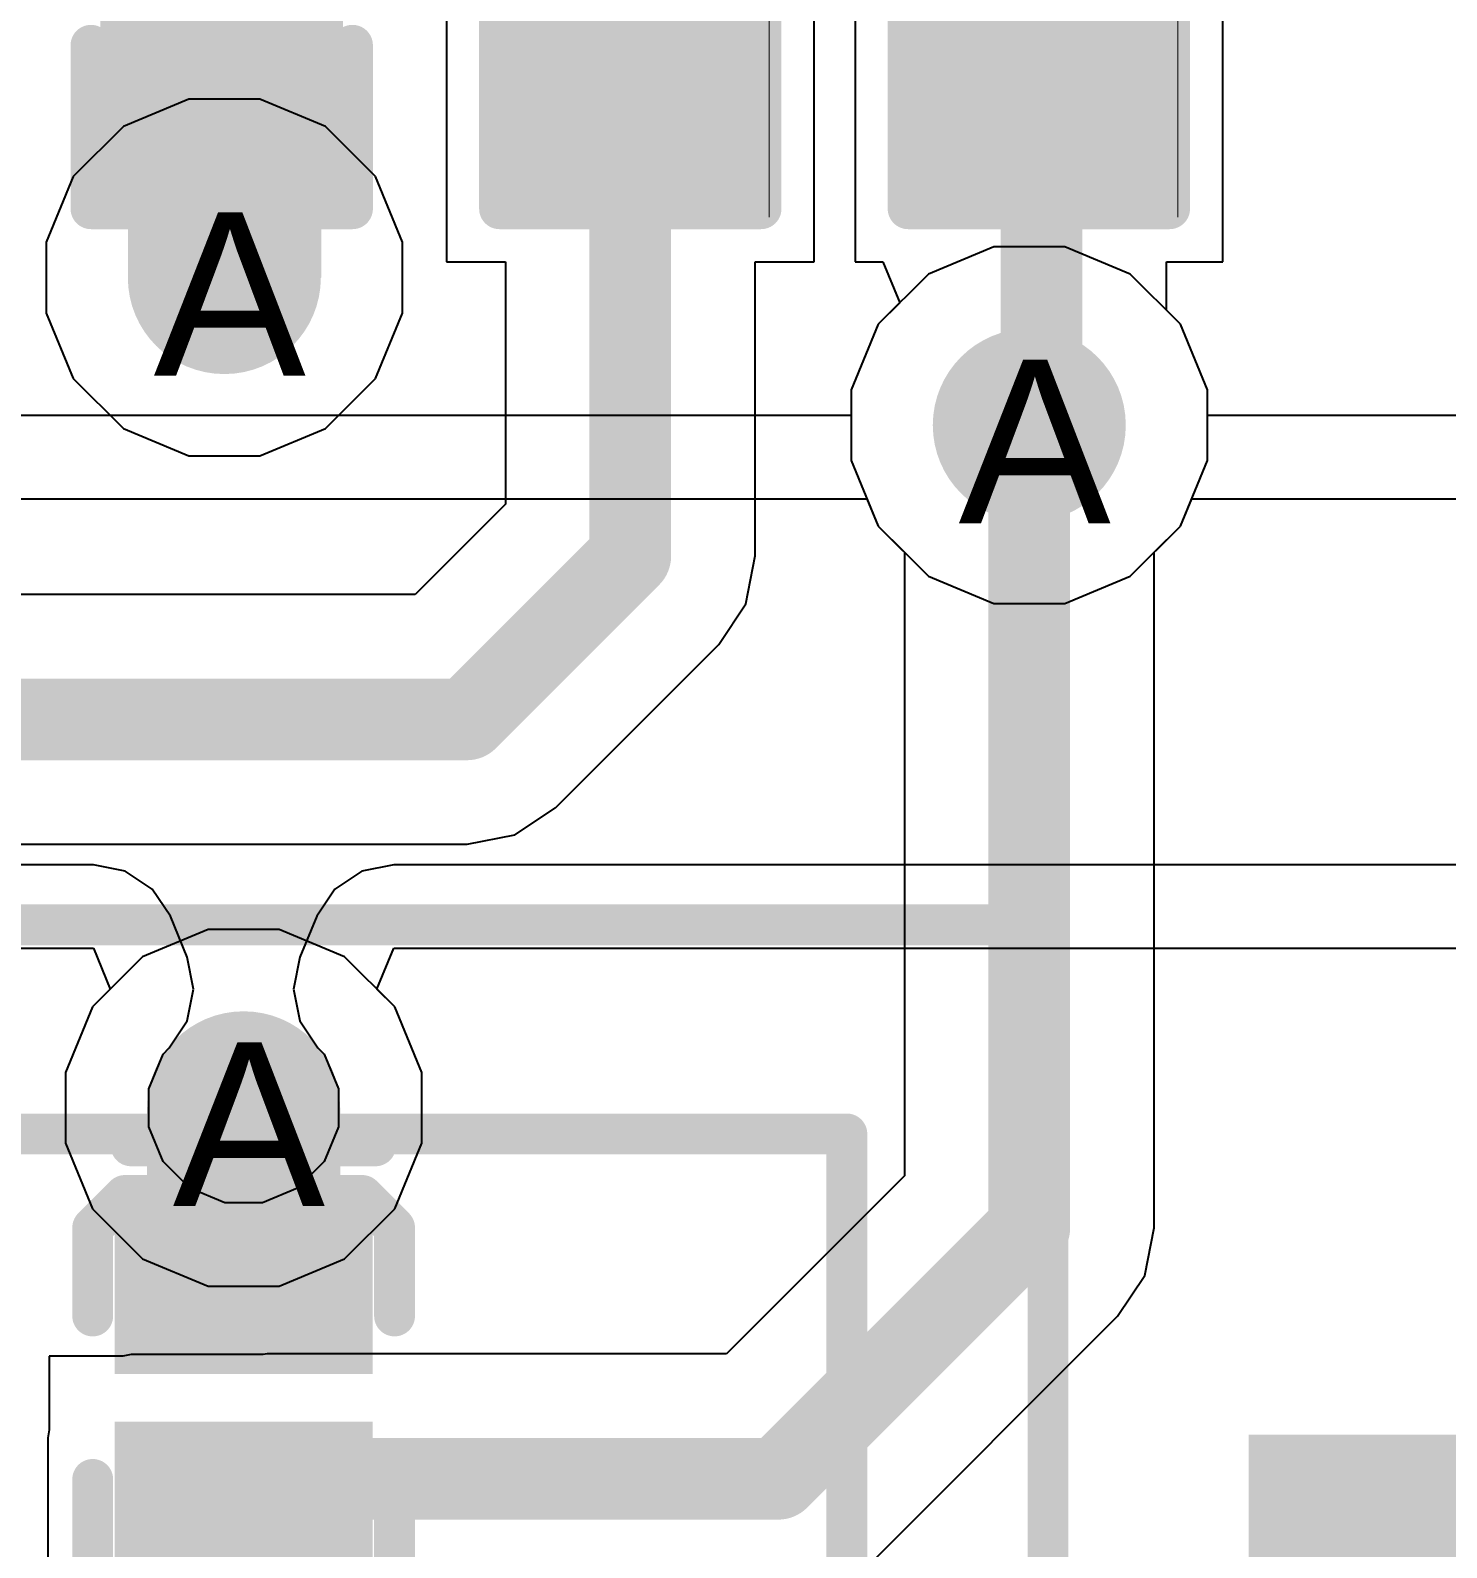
# Model space of a CAD drawing. Header units: inches. Extents: x 0 to 208, y 0 to 213.
# Drawn here: x 4.5757 to 4.7491, y 0.1627 to 0.3483 of the extents above; entities that cross this region are included whole.
import ezdxf

# ---------------------------------------------------------------- set-up
doc = ezdxf.new("R2010")
doc.units = ezdxf.units.IN
doc.header["$MEASUREMENT"] = 0
for name, color, linetype in [('Bottom Layer', 5, 'Continuous'), ('Bottom Overlay', 54, 'Continuous'), ('Bottom Paste', 16, 'Continuous'), ('Bottom Solder', 6, 'Continuous'), ('Drill Drawing', 1, 'Continuous'), ('L2_GND1', 16, 'Continuous'), ('L3_SIG1', 76, 'Continuous'), ('L4_PWR', 90, 'Continuous'), ('L5_GND2', 156, 'Continuous'), ('L6_SIG2', 130, 'Continuous'), ('L7_GND3', 216, 'Continuous'), ('Top Layer', 1, 'Continuous'), ('Top Overlay', 2, 'Continuous'), ('Top Paste', 8, 'Continuous'), ('Top Solder', 216, 'Continuous'), ('Via Holes', 16, 'Continuous')]:
    doc.layers.add(name, color=color, linetype=linetype)
doc.styles.add('Arial', font='', dxfattribs={"height": 0.2})
doc.styles.get('Arial').set_extended_font_data('Arial')

# ---------------------------------------------------------------- blocks, each defined once
blk = doc.blocks.new('SOT_23_B_3')
at = {"layer": 'Bottom Layer'}
for points in [[(-0.05354, 0.05748), (-0.02126, 0.05748), (-0.02126, 0.02126), (-0.05354, 0.02126)], [(0.02126, 0.05748), (0.05354, 0.05748), (0.05354, 0.02126), (0.02126, 0.02126)], [(-0.01614, -0.02126), (0.01614, -0.02126), (0.01614, -0.05748), (-0.01614, -0.05748)]]:
    blk.add_hatch(color=5, dxfattribs=at).paths.add_polyline_path(points)
at = {"layer": 'Bottom Paste'}
for points in [[(-0.05354, 0.05748), (-0.02126, 0.05748), (-0.02126, 0.02126), (-0.05354, 0.02126)], [(0.02126, 0.05748), (0.05354, 0.05748), (0.05354, 0.02126), (0.02126, 0.02126)], [(-0.01614, -0.02126), (0.01614, -0.02126), (0.01614, -0.05748), (-0.01614, -0.05748)]]:
    blk.add_hatch(color=16, dxfattribs=at).paths.add_polyline_path(points)
at = {"layer": 'Bottom Solder'}
for points in [[(-0.05754, 0.06148), (-0.01726, 0.06148), (-0.01726, 0.01726), (-0.05754, 0.01726)], [(0.01726, 0.06148), (0.05754, 0.06148), (0.05754, 0.01726), (0.01726, 0.01726)], [(-0.02014, -0.01726), (0.02014, -0.01726), (0.02014, -0.06148), (-0.02014, -0.06148)]]:
    blk.add_hatch(color=6, dxfattribs=at).paths.add_polyline_path(points)
at = {"layer": 'Bottom Overlay'}
for points in [[(-0.066, 0.051, 0.005, 0.005, 0), (-0.066, 0.041, 0.005, 0.005, 0)], [(-0.061, 0.046, 0.005, 0.005, 0), (-0.066, 0.051, 0.005, 0.005, 0)], [(-0.061, 0.046, 0.005, 0.005, 0), (-0.066, 0.041, 0.005, 0.005, 0)], [(0.013, 0.031, 0.005, 0.005, 0), (-0.013, 0.031, 0.005, 0.005, 0)], [(-0.061, 0.023, 0.005, 0.005, 0), (-0.061, -0.032, 0.005, 0.005, 0)], [(0.061, 0.023, 0.005, 0.005, 0), (0.061, -0.032, 0.005, 0.005, 0)], [(-0.022, -0.032, 0.005, 0.005, 0), (-0.061, -0.032, 0.005, 0.005, 0)], [(0.061, -0.032, 0.005, 0.005, 0), (0.022, -0.032, 0.005, 0.005, 0)]]:
    blk.add_lwpolyline(points, format="xyseb", dxfattribs=at)
for points in [[(-0.06725, 0.051, 0.0025, 0.0025, 1), (-0.06475, 0.051, 0.0025, 0.0025, 1)], [(-0.06725, 0.051, 0.0025, 0.0025, 1), (-0.06475, 0.051, 0.0025, 0.0025, 1)], [(-0.06225, 0.046, 0.0025, 0.0025, 1), (-0.05975, 0.046, 0.0025, 0.0025, 1)], [(-0.06225, 0.046, 0.0025, 0.0025, 1), (-0.05975, 0.046, 0.0025, 0.0025, 1)], [(-0.06725, 0.041, 0.0025, 0.0025, 1), (-0.06475, 0.041, 0.0025, 0.0025, 1)], [(-0.06725, 0.041, 0.0025, 0.0025, 1), (-0.06475, 0.041, 0.0025, 0.0025, 1)], [(-0.01425, 0.031, 0.0025, 0.0025, 1), (-0.01175, 0.031, 0.0025, 0.0025, 1)], [(0.01175, 0.031, 0.0025, 0.0025, 1), (0.01425, 0.031, 0.0025, 0.0025, 1)], [(-0.06225, 0.023, 0.0025, 0.0025, 1), (-0.05975, 0.023, 0.0025, 0.0025, 1)], [(0.05975, 0.023, 0.0025, 0.0025, 1), (0.06225, 0.023, 0.0025, 0.0025, 1)], [(-0.06225, -0.032, 0.0025, 0.0025, 1), (-0.05975, -0.032, 0.0025, 0.0025, 1)], [(-0.06225, -0.032, 0.0025, 0.0025, 1), (-0.05975, -0.032, 0.0025, 0.0025, 1)], [(-0.02325, -0.032, 0.0025, 0.0025, 1), (-0.02075, -0.032, 0.0025, 0.0025, 1)], [(0.02075, -0.032, 0.0025, 0.0025, 1), (0.02325, -0.032, 0.0025, 0.0025, 1)], [(0.05975, -0.032, 0.0025, 0.0025, 1), (0.06225, -0.032, 0.0025, 0.0025, 1)], [(0.05975, -0.032, 0.0025, 0.0025, 1), (0.06225, -0.032, 0.0025, 0.0025, 1)]]:
    blk.add_lwpolyline(points, format="xyseb", close=True, dxfattribs=at)
blk = doc.blocks.new('DFN1006_2L__B__D____________B_106')
at = {"layer": 'Bottom Layer'}
for points in [[(-0.02067, 0.01378), (-0.00492, 0.01378), (-0.00492, -0.01378), (-0.02067, -0.01378)], [(0.00492, 0.01378), (0.02067, 0.01378), (0.02067, -0.01378), (0.00492, -0.01378)]]:
    blk.add_hatch(color=5, dxfattribs=at).paths.add_polyline_path(points)
at = {"layer": 'Bottom Paste'}
for points in [[(-0.02067, 0.01378), (-0.00492, 0.01378), (-0.00492, -0.01378), (-0.02067, -0.01378)], [(0.00492, 0.01378), (0.02067, 0.01378), (0.02067, -0.01378), (0.00492, -0.01378)]]:
    blk.add_hatch(color=16, dxfattribs=at).paths.add_polyline_path(points)
at = {"layer": 'Bottom Solder'}
for points in [[(-0.02267, 0.01578), (-0.00292, 0.01578), (-0.00292, -0.01578), (-0.02267, -0.01578)], [(0.00292, 0.01578), (0.02267, 0.01578), (0.02267, -0.01578), (0.00292, -0.01578)]]:
    blk.add_hatch(color=6, dxfattribs=at).paths.add_polyline_path(points)
at = {"layer": 'Bottom Overlay'}
for points in [[(-0.02474, 0.01453, 0.005, 0.005, 0), (-0.0208, 0.01847, 0.005, 0.005, 0)], [(-0.01, 0.01847, 0.005, 0.005, 0), (-0.0208, 0.01847, 0.005, 0.005, 0)], [(0.0208, 0.01847, 0.005, 0.005, 0), (0.01, 0.01847, 0.005, 0.005, 0)], [(0.02474, 0.01453, 0.005, 0.005, 0), (0.0208, 0.01847, 0.005, 0.005, 0)], [(-0.03082, -0.01378, 0.005, 0.005, 0), (-0.03082, 0.01614, 0.005, 0.005, 0)], [(0.03083, -0.01378, 0.005, 0.005, 0), (0.03083, 0.01614, 0.005, 0.005, 0)], [(-0.02474, -0.01453, 0.005, 0.005, 0), (-0.02474, 0.01453, 0.005, 0.005, 0)], [(0.02474, -0.01453, 0.005, 0.005, 0), (0.02474, 0.01453, 0.005, 0.005, 0)], [(-0.0208, -0.01847, 0.005, 0.005, 0), (-0.02474, -0.01453, 0.005, 0.005, 0)], [(0.0208, -0.01847, 0.005, 0.005, 0), (0.02474, -0.01453, 0.005, 0.005, 0)], [(-0.01962, -0.01847, 0.005, 0.005, 0), (-0.0208, -0.01847, 0.005, 0.005, 0)], [(-0.01, -0.01847, 0.005, 0.005, 0), (-0.01962, -0.01847, 0.005, 0.005, 0)], [(0.01962, -0.01847, 0.005, 0.005, 0), (0.01, -0.01847, 0.005, 0.005, 0)], [(0.0208, -0.01847, 0.005, 0.005, 0), (0.01962, -0.01847, 0.005, 0.005, 0)]]:
    blk.add_lwpolyline(points, format="xyseb", dxfattribs=at)
for points in [[(-0.02205, 0.01847, 0.0025, 0.0025, 1), (-0.01955, 0.01847, 0.0025, 0.0025, 1)], [(-0.02205, 0.01847, 0.0025, 0.0025, 1), (-0.01955, 0.01847, 0.0025, 0.0025, 1)], [(-0.01125, 0.01847, 0.0025, 0.0025, 1), (-0.00875, 0.01847, 0.0025, 0.0025, 1)], [(0.00875, 0.01847, 0.0025, 0.0025, 1), (0.01125, 0.01847, 0.0025, 0.0025, 1)], [(0.01955, 0.01847, 0.0025, 0.0025, 1), (0.02205, 0.01847, 0.0025, 0.0025, 1)], [(0.01955, 0.01847, 0.0025, 0.0025, 1), (0.02205, 0.01847, 0.0025, 0.0025, 1)], [(-0.03207, 0.01614, 0.0025, 0.0025, 1), (-0.02957, 0.01614, 0.0025, 0.0025, 1)], [(0.02958, 0.01614, 0.0025, 0.0025, 1), (0.03208, 0.01614, 0.0025, 0.0025, 1)], [(-0.02599, 0.01453, 0.0025, 0.0025, 1), (-0.02349, 0.01453, 0.0025, 0.0025, 1)], [(-0.02599, 0.01453, 0.0025, 0.0025, 1), (-0.02349, 0.01453, 0.0025, 0.0025, 1)], [(0.02349, 0.01453, 0.0025, 0.0025, 1), (0.02599, 0.01453, 0.0025, 0.0025, 1)], [(0.02349, 0.01453, 0.0025, 0.0025, 1), (0.02599, 0.01453, 0.0025, 0.0025, 1)], [(-0.03207, -0.01378, 0.0025, 0.0025, 1), (-0.02957, -0.01378, 0.0025, 0.0025, 1)], [(-0.02599, -0.01453, 0.0025, 0.0025, 1), (-0.02349, -0.01453, 0.0025, 0.0025, 1)], [(-0.02599, -0.01453, 0.0025, 0.0025, 1), (-0.02349, -0.01453, 0.0025, 0.0025, 1)], [(0.02349, -0.01453, 0.0025, 0.0025, 1), (0.02599, -0.01453, 0.0025, 0.0025, 1)], [(0.02349, -0.01453, 0.0025, 0.0025, 1), (0.02599, -0.01453, 0.0025, 0.0025, 1)], [(0.02958, -0.01378, 0.0025, 0.0025, 1), (0.03208, -0.01378, 0.0025, 0.0025, 1)], [(-0.02205, -0.01847, 0.0025, 0.0025, 1), (-0.01955, -0.01847, 0.0025, 0.0025, 1)], [(-0.02205, -0.01847, 0.0025, 0.0025, 1), (-0.01955, -0.01847, 0.0025, 0.0025, 1)], [(-0.02087, -0.01847, 0.0025, 0.0025, 1), (-0.01837, -0.01847, 0.0025, 0.0025, 1)], [(-0.02087, -0.01847, 0.0025, 0.0025, 1), (-0.01837, -0.01847, 0.0025, 0.0025, 1)], [(-0.01125, -0.01847, 0.0025, 0.0025, 1), (-0.00875, -0.01847, 0.0025, 0.0025, 1)], [(0.00875, -0.01847, 0.0025, 0.0025, 1), (0.01125, -0.01847, 0.0025, 0.0025, 1)], [(0.01837, -0.01847, 0.0025, 0.0025, 1), (0.02087, -0.01847, 0.0025, 0.0025, 1)], [(0.01837, -0.01847, 0.0025, 0.0025, 1), (0.02087, -0.01847, 0.0025, 0.0025, 1)], [(0.01955, -0.01847, 0.0025, 0.0025, 1), (0.02205, -0.01847, 0.0025, 0.0025, 1)], [(0.01955, -0.01847, 0.0025, 0.0025, 1), (0.02205, -0.01847, 0.0025, 0.0025, 1)]]:
    blk.add_lwpolyline(points, format="xyseb", close=True, dxfattribs=at)
blk = doc.blocks.new('RES_0402_487')
at = {"layer": 'Top Layer'}
for points in [[(-0.0275, -0.0125), (-0.0275, 0.0125), (-0.0095, 0.0125), (-0.0095, -0.0125)], [(0.0095, -0.0125), (0.0095, 0.0125), (0.0275, 0.0125), (0.0275, -0.0125)]]:
    blk.add_hatch(color=1, dxfattribs=at).paths.add_polyline_path(points)
at = {"layer": 'Top Paste'}
for points in [[(-0.0275, -0.0125), (-0.0275, 0.0125), (-0.0095, 0.0125), (-0.0095, -0.0125)], [(0.0095, -0.0125), (0.0095, 0.0125), (0.0275, 0.0125), (0.0275, -0.0125)]]:
    blk.add_hatch(color=8, dxfattribs=at).paths.add_polyline_path(points)
at = {"layer": 'Top Solder'}
for points in [[(-0.02967, -0.01467), (-0.02967, 0.01466), (-0.00733, 0.01466), (-0.00733, -0.01467)], [(0.00733, -0.01467), (0.00733, 0.01466), (0.02967, 0.01466), (0.02967, -0.01467)]]:
    blk.add_hatch(color=216, dxfattribs=at).paths.add_polyline_path(points)
at = {"layer": 'Top Overlay'}
for points in [[(-0.031, 0.016, 0.005, 0.005, 0), (0.031, 0.016, 0.005, 0.005, 0)], [(-0.031, 0.016, 0.005, 0.005, 0), (-0.031, -0.016, 0.005, 0.005, 0)], [(0.031, 0.016, 0.005, 0.005, 0), (0.031, -0.016, 0.005, 0.005, 0)], [(-0.031, -0.016, 0.005, 0.005, 0), (0.031, -0.016, 0.005, 0.005, 0)], [(-0.032, -0.017, 0.000127, 0.000127, 0), (0.032, -0.017, 0.000127, 0.000127, 0)]]:
    blk.add_lwpolyline(points, format="xyseb", dxfattribs=at)
for points in [[(-0.03225, 0.016, 0.0025, 0.0025, 1), (-0.02975, 0.016, 0.0025, 0.0025, 1)], [(-0.03225, 0.016, 0.0025, 0.0025, 1), (-0.02975, 0.016, 0.0025, 0.0025, 1)], [(0.02975, 0.016, 0.0025, 0.0025, 1), (0.03225, 0.016, 0.0025, 0.0025, 1)], [(0.02975, 0.016, 0.0025, 0.0025, 1), (0.03225, 0.016, 0.0025, 0.0025, 1)], [(-0.03225, -0.016, 0.0025, 0.0025, 1), (-0.02975, -0.016, 0.0025, 0.0025, 1)], [(-0.03225, -0.016, 0.0025, 0.0025, 1), (-0.02975, -0.016, 0.0025, 0.0025, 1)], [(0.02975, -0.016, 0.0025, 0.0025, 1), (0.03225, -0.016, 0.0025, 0.0025, 1)], [(0.02975, -0.016, 0.0025, 0.0025, 1), (0.03225, -0.016, 0.0025, 0.0025, 1)], [(-0.03203, -0.017, 0.0000635, 0.0000635, 1), (-0.03197, -0.017, 0.0000635, 0.0000635, 1)], [(0.03197, -0.017, 0.0000635, 0.0000635, 1), (0.03203, -0.017, 0.0000635, 0.0000635, 1)]]:
    blk.add_lwpolyline(points, format="xyseb", close=True, dxfattribs=at)
blk = doc.blocks.new('RES_0402_489')
at = {"layer": 'Top Layer'}
for points in [[(-0.0275, -0.0125), (-0.0275, 0.0125), (-0.0095, 0.0125), (-0.0095, -0.0125)], [(0.0095, -0.0125), (0.0095, 0.0125), (0.0275, 0.0125), (0.0275, -0.0125)]]:
    blk.add_hatch(color=1, dxfattribs=at).paths.add_polyline_path(points)
at = {"layer": 'Top Paste'}
for points in [[(-0.0275, -0.0125), (-0.0275, 0.0125), (-0.0095, 0.0125), (-0.0095, -0.0125)], [(0.0095, -0.0125), (0.0095, 0.0125), (0.0275, 0.0125), (0.0275, -0.0125)]]:
    blk.add_hatch(color=8, dxfattribs=at).paths.add_polyline_path(points)
at = {"layer": 'Top Solder'}
for points in [[(-0.02967, -0.01467), (-0.02967, 0.01466), (-0.00733, 0.01466), (-0.00733, -0.01467)], [(0.00733, -0.01467), (0.00733, 0.01466), (0.02967, 0.01466), (0.02967, -0.01467)]]:
    blk.add_hatch(color=216, dxfattribs=at).paths.add_polyline_path(points)
at = {"layer": 'Top Overlay'}
for points in [[(-0.031, 0.016, 0.005, 0.005, 0), (0.031, 0.016, 0.005, 0.005, 0)], [(-0.031, 0.016, 0.005, 0.005, 0), (-0.031, -0.016, 0.005, 0.005, 0)], [(0.031, 0.016, 0.005, 0.005, 0), (0.031, -0.016, 0.005, 0.005, 0)], [(-0.031, -0.016, 0.005, 0.005, 0), (0.031, -0.016, 0.005, 0.005, 0)], [(-0.032, -0.017, 0.000127, 0.000127, 0), (0.032, -0.017, 0.000127, 0.000127, 0)]]:
    blk.add_lwpolyline(points, format="xyseb", dxfattribs=at)
for points in [[(-0.03225, 0.016, 0.0025, 0.0025, 1), (-0.02975, 0.016, 0.0025, 0.0025, 1)], [(-0.03225, 0.016, 0.0025, 0.0025, 1), (-0.02975, 0.016, 0.0025, 0.0025, 1)], [(0.02975, 0.016, 0.0025, 0.0025, 1), (0.03225, 0.016, 0.0025, 0.0025, 1)], [(0.02975, 0.016, 0.0025, 0.0025, 1), (0.03225, 0.016, 0.0025, 0.0025, 1)], [(-0.03225, -0.016, 0.0025, 0.0025, 1), (-0.02975, -0.016, 0.0025, 0.0025, 1)], [(-0.03225, -0.016, 0.0025, 0.0025, 1), (-0.02975, -0.016, 0.0025, 0.0025, 1)], [(0.02975, -0.016, 0.0025, 0.0025, 1), (0.03225, -0.016, 0.0025, 0.0025, 1)], [(0.02975, -0.016, 0.0025, 0.0025, 1), (0.03225, -0.016, 0.0025, 0.0025, 1)], [(-0.03203, -0.017, 0.0000635, 0.0000635, 1), (-0.03197, -0.017, 0.0000635, 0.0000635, 1)], [(0.03197, -0.017, 0.0000635, 0.0000635, 1), (0.03203, -0.017, 0.0000635, 0.0000635, 1)]]:
    blk.add_lwpolyline(points, format="xyseb", close=True, dxfattribs=at)
blk = doc.blocks.new('HC_XH_3A_R_529')
at = {"layer": 'Top Overlay'}
for points in [[(-0.19685, 0.13386, 0.005, 0.005, 0), (0.19685, 0.13386, 0.005, 0.005, 0)], [(0.19685, -0.09449, 0.005, 0.005, 0), (0.19685, 0.13386, 0.005, 0.005, 0)], [(-0.17717, 0.10827, 0.005, 0.005, 0), (0.17224, 0.10827, 0.005, 0.005, 0)], [(0.17224, -0.0689, 0.005, 0.005, 0), (0.17224, 0.10827, 0.005, 0.005, 0)]]:
    blk.add_lwpolyline(points, format="xyseb", dxfattribs=at)
for points in [[(0.1956, 0.13386, 0.0025, 0.0025, 1), (0.1981, 0.13386, 0.0025, 0.0025, 1)], [(0.1956, 0.13386, 0.0025, 0.0025, 1), (0.1981, 0.13386, 0.0025, 0.0025, 1)], [(0.17099, 0.10827, 0.0025, 0.0025, 1), (0.17349, 0.10827, 0.0025, 0.0025, 1)], [(0.17099, 0.10827, 0.0025, 0.0025, 1), (0.17349, 0.10827, 0.0025, 0.0025, 1)]]:
    blk.add_lwpolyline(points, format="xyseb", close=True, dxfattribs=at)
blk = doc.blocks.new('CAP_0402_641')
at = {"layer": 'Top Layer'}
for points in [[(-0.0275, -0.0125), (-0.0275, 0.0125), (-0.0095, 0.0125), (-0.0095, -0.0125)], [(0.0095, -0.0125), (0.0095, 0.0125), (0.0275, 0.0125), (0.0275, -0.0125)]]:
    blk.add_hatch(color=1, dxfattribs=at).paths.add_polyline_path(points)
at = {"layer": 'Top Paste'}
for points in [[(-0.0275, -0.0125), (-0.0275, 0.0125), (-0.0095, 0.0125), (-0.0095, -0.0125)], [(0.0095, -0.0125), (0.0095, 0.0125), (0.0275, 0.0125), (0.0275, -0.0125)]]:
    blk.add_hatch(color=8, dxfattribs=at).paths.add_polyline_path(points)
at = {"layer": 'Top Solder'}
for points in [[(-0.02986, -0.01486), (-0.02986, 0.01486), (-0.00714, 0.01486), (-0.00714, -0.01486)], [(0.00714, -0.01486), (0.00714, 0.01486), (0.02986, 0.01486), (0.02986, -0.01486)]]:
    blk.add_hatch(color=216, dxfattribs=at).paths.add_polyline_path(points)
at = {"layer": 'Top Overlay'}
for points in [[(-0.031, -0.016, 0.005, 0.005, 0), (-0.031, 0.016, 0.005, 0.005, 0)], [(-0.011, 0.016, 0.005, 0.005, 0), (-0.031, 0.016, 0.005, 0.005, 0)], [(0.031, 0.016, 0.005, 0.005, 0), (0.011, 0.016, 0.005, 0.005, 0)], [(0.031, -0.016, 0.005, 0.005, 0), (0.031, 0.016, 0.005, 0.005, 0)], [(-0.011, -0.016, 0.005, 0.005, 0), (-0.031, -0.016, 0.005, 0.005, 0)], [(0.031, -0.016, 0.005, 0.005, 0), (0.011, -0.016, 0.005, 0.005, 0)]]:
    blk.add_lwpolyline(points, format="xyseb", dxfattribs=at)
for points in [[(-0.03225, 0.016, 0.0025, 0.0025, 1), (-0.02975, 0.016, 0.0025, 0.0025, 1)], [(-0.03225, 0.016, 0.0025, 0.0025, 1), (-0.02975, 0.016, 0.0025, 0.0025, 1)], [(-0.01225, 0.016, 0.0025, 0.0025, 1), (-0.00975, 0.016, 0.0025, 0.0025, 1)], [(0.00975, 0.016, 0.0025, 0.0025, 1), (0.01225, 0.016, 0.0025, 0.0025, 1)], [(0.02975, 0.016, 0.0025, 0.0025, 1), (0.03225, 0.016, 0.0025, 0.0025, 1)], [(0.02975, 0.016, 0.0025, 0.0025, 1), (0.03225, 0.016, 0.0025, 0.0025, 1)], [(-0.03225, -0.016, 0.0025, 0.0025, 1), (-0.02975, -0.016, 0.0025, 0.0025, 1)], [(-0.03225, -0.016, 0.0025, 0.0025, 1), (-0.02975, -0.016, 0.0025, 0.0025, 1)], [(-0.01225, -0.016, 0.0025, 0.0025, 1), (-0.00975, -0.016, 0.0025, 0.0025, 1)], [(0.00975, -0.016, 0.0025, 0.0025, 1), (0.01225, -0.016, 0.0025, 0.0025, 1)], [(0.02975, -0.016, 0.0025, 0.0025, 1), (0.03225, -0.016, 0.0025, 0.0025, 1)], [(0.02975, -0.016, 0.0025, 0.0025, 1), (0.03225, -0.016, 0.0025, 0.0025, 1)]]:
    blk.add_lwpolyline(points, format="xyseb", close=True, dxfattribs=at)

msp = doc.modelspace()

# ---------------------------------------------------------------- hatches: boundary and pattern name
at = {"layer": 'Bottom Layer'}
h = msp.add_hatch(color=5, dxfattribs=at)
edge = h.paths.add_edge_path()
edge.add_arc((4.59949, 0.31806), 0.01181, 0, 360)
h = msp.add_hatch(color=5, dxfattribs=at)
edge = h.paths.add_edge_path()
edge.add_arc((4.698, 0.3), 0.01181, 0, 360)
h = msp.add_hatch(color=5, dxfattribs=at)
edge = h.paths.add_edge_path()
edge.add_arc((4.60185, 0.21647), 0.01181, 0, 360)
for points in [[(4.59004, 0.18586), (4.6137, 0.18586), (4.6137, 0.21647), (4.59004, 0.21647)], [(4.58807, 0.10786), (4.61563, 0.10786), (4.61563, 0.17608), (4.58807, 0.17608)]]:
    msp.add_hatch(color=5, dxfattribs=at).paths.add_polyline_path(points)
at = {"layer": 'L2_GND1'}
h = msp.add_hatch(color=16, dxfattribs=at)
edge = h.paths.add_edge_path()
edge.add_arc((4.59949, 0.31806), 0.01181, 0, 360)
h = msp.add_hatch(color=16, dxfattribs=at)
edge = h.paths.add_edge_path()
edge.add_arc((4.698, 0.3), 0.01181, 0, 360)
h = msp.add_hatch(color=16, dxfattribs=at)
edge = h.paths.add_edge_path()
edge.add_arc((4.60185, 0.21647), 0.01181, 0, 360)
at = {"layer": 'L3_SIG1'}
h = msp.add_hatch(color=76, dxfattribs=at)
edge = h.paths.add_edge_path()
edge.add_arc((4.59949, 0.31806), 0.01181, 0, 360)
h = msp.add_hatch(color=76, dxfattribs=at)
edge = h.paths.add_edge_path()
edge.add_arc((4.698, 0.3), 0.01181, 0, 360)
h = msp.add_hatch(color=76, dxfattribs=at)
edge = h.paths.add_edge_path()
edge.add_arc((4.60185, 0.21647), 0.01181, 0, 360)
at = {"layer": 'L4_PWR'}
h = msp.add_hatch(color=90, dxfattribs=at)
edge = h.paths.add_edge_path()
edge.add_arc((4.59949, 0.31806), 0.01181, 0, 360)
h = msp.add_hatch(color=90, dxfattribs=at)
edge = h.paths.add_edge_path()
edge.add_arc((4.698, 0.3), 0.01181, 0, 360)
h = msp.add_hatch(color=90, dxfattribs=at)
edge = h.paths.add_edge_path()
edge.add_arc((4.60185, 0.21647), 0.01181, 0, 360)
at = {"layer": 'L5_GND2'}
h = msp.add_hatch(color=156, dxfattribs=at)
edge = h.paths.add_edge_path()
edge.add_arc((4.59949, 0.31806), 0.01181, 0, 360)
h = msp.add_hatch(color=156, dxfattribs=at)
edge = h.paths.add_edge_path()
edge.add_arc((4.698, 0.3), 0.01181, 0, 360)
h = msp.add_hatch(color=156, dxfattribs=at)
edge = h.paths.add_edge_path()
edge.add_arc((4.60185, 0.21647), 0.01181, 0, 360)
at = {"layer": 'L6_SIG2'}
h = msp.add_hatch(color=130, dxfattribs=at)
edge = h.paths.add_edge_path()
edge.add_arc((4.59949, 0.31806), 0.01181, 0, 360)
h = msp.add_hatch(color=130, dxfattribs=at)
edge = h.paths.add_edge_path()
edge.add_arc((4.698, 0.3), 0.01181, 0, 360)
h = msp.add_hatch(color=130, dxfattribs=at)
edge = h.paths.add_edge_path()
edge.add_arc((4.60185, 0.21647), 0.01181, 0, 360)
at = {"layer": 'L7_GND3'}
h = msp.add_hatch(color=216, dxfattribs=at)
edge = h.paths.add_edge_path()
edge.add_arc((4.59949, 0.31806), 0.01181, 0, 360)
h = msp.add_hatch(color=216, dxfattribs=at)
edge = h.paths.add_edge_path()
edge.add_arc((4.698, 0.3), 0.01181, 0, 360)
h = msp.add_hatch(color=216, dxfattribs=at)
edge = h.paths.add_edge_path()
edge.add_arc((4.60185, 0.21647), 0.01181, 0, 360)
at = {"layer": 'Top Layer'}
msp.add_hatch(color=1, dxfattribs=at).paths.add_polyline_path([(4.58768, 0.31806), (4.61134, 0.31806), (4.61134, 0.34798), (4.58768, 0.34798)])
h = msp.add_hatch(color=1, dxfattribs=at)
edge = h.paths.add_edge_path()
edge.add_arc((4.59949, 0.31806), 0.01181, 0, 360)
h = msp.add_hatch(color=1, dxfattribs=at)
edge = h.paths.add_edge_path()
edge.add_arc((4.698, 0.3), 0.01181, 0, 360)
h = msp.add_hatch(color=1, dxfattribs=at)
edge = h.paths.add_edge_path()
edge.add_arc((4.60185, 0.21647), 0.01181, 0, 360)
at = {"layer": 'Via Holes'}
h = msp.add_hatch(color=7, dxfattribs=at)
edge = h.paths.add_edge_path()
edge.add_arc((4.59949, 0.31806), 0.00591, 0, 360)
h = msp.add_hatch(color=7, dxfattribs=at)
edge = h.paths.add_edge_path()
edge.add_arc((4.698, 0.3), 0.00591, 0, 360)
h = msp.add_hatch(color=7, dxfattribs=at)
edge = h.paths.add_edge_path()
edge.add_arc((4.60185, 0.21647), 0.00591, 0, 360)

# ---------------------------------------------------------------- linework, layer by layer
at = {"layer": 'Bottom Layer'}
for p, q in [((4.69366, 0.32181), (4.68565, 0.31849)), ((4.70234, 0.32181), (4.69366, 0.32181)), ((4.71035, 0.31849), (4.70234, 0.32181)), ((4.68565, 0.31849), (4.67951, 0.31235)), ((4.71649, 0.31235), (4.71035, 0.31849)), ((4.67951, 0.31235), (4.67619, 0.30434)), ((4.71981, 0.30434), (4.71649, 0.31235)), ((4.67619, 0.30434), (4.67619, 0.29566)), ((4.71981, 0.29566), (4.71981, 0.30434)), ((4.67619, 0.29566), (4.67951, 0.28765)), ((4.71649, 0.28765), (4.71981, 0.29566)), ((4.67951, 0.28765), (4.68271, 0.28445)), ((4.71329, 0.28445), (4.71649, 0.28765)), ((4.68271, 0.28445), (4.68271, 0.20813)), ((4.71329, 0.20179), (4.71329, 0.28445)), ((4.68271, 0.20813), (4.66095, 0.18637)), ((4.71213, 0.19594), (4.71329, 0.20179)), ((4.70881, 0.19098), (4.71213, 0.19594)), ((4.6781, 0.16026), (4.70881, 0.19098)), ((4.58708, 0.18608), (4.57807, 0.18608)), ((4.57807, 0.18608), (4.57807, 0.17707)), ((4.58807, 0.18627), (4.58708, 0.18608)), ((4.60423, 0.18627), (4.58807, 0.18627)), ((4.60472, 0.18637), (4.60423, 0.18627)), ((4.66095, 0.18637), (4.60472, 0.18637)), ((4.57807, 0.17707), (4.57787, 0.17608)), ((4.57787, 0.17608), (4.57787, 0.15043))]:
    msp.add_line(p, q, dxfattribs=at)
for points in [[(4.698, 0.20179, 0.01, 0.01, 0), (4.698, 0.3, 0.01, 0.01, 0)], [(4.66728, 0.17108, 0.01, 0.01, 0), (4.698, 0.20179, 0.01, 0.01, 0)], [(4.60185, 0.1682, 0.01, 0.01, 0), (4.60472, 0.17108, 0.01, 0.01, 0)], [(4.60472, 0.17108, 0.01, 0.01, 0), (4.66728, 0.17108, 0.01, 0.01, 0)]]:
    msp.add_lwpolyline(points, format="xyseb", dxfattribs=at)
for points in [[(4.6955, 0.3, 0.005, 0.005, 1), (4.7005, 0.3, 0.005, 0.005, 1)], [(4.6955, 0.20179, 0.005, 0.005, 1), (4.7005, 0.20179, 0.005, 0.005, 1)], [(4.6955, 0.20179, 0.005, 0.005, 1), (4.7005, 0.20179, 0.005, 0.005, 1)], [(4.60222, 0.17108, 0.005, 0.005, 1), (4.60722, 0.17108, 0.005, 0.005, 1)], [(4.60222, 0.17108, 0.005, 0.005, 1), (4.60722, 0.17108, 0.005, 0.005, 1)], [(4.66478, 0.17108, 0.005, 0.005, 1), (4.66978, 0.17108, 0.005, 0.005, 1)], [(4.66478, 0.17108, 0.005, 0.005, 1), (4.66978, 0.17108, 0.005, 0.005, 1)], [(4.59935, 0.1682, 0.005, 0.005, 1), (4.60435, 0.1682, 0.005, 0.005, 1)]]:
    msp.add_lwpolyline(points, format="xyseb", close=True, dxfattribs=at)
at = {"layer": 'L2_GND1'}
for p, q in [((4.69366, 0.32181), (4.68565, 0.31849)), ((4.70234, 0.32181), (4.69366, 0.32181)), ((4.71035, 0.31849), (4.70234, 0.32181)), ((4.68565, 0.31849), (4.67951, 0.31235)), ((4.71649, 0.31235), (4.71035, 0.31849)), ((4.67951, 0.31235), (4.67619, 0.30434)), ((4.71981, 0.30434), (4.71649, 0.31235)), ((4.67619, 0.30434), (4.67619, 0.29566)), ((4.71981, 0.29566), (4.71981, 0.30434)), ((4.67619, 0.29566), (4.67951, 0.28765)), ((4.71649, 0.28765), (4.71981, 0.29566)), ((4.67951, 0.28765), (4.68565, 0.28151)), ((4.71035, 0.28151), (4.71649, 0.28765)), ((4.68565, 0.28151), (4.69366, 0.27819)), ((4.70234, 0.27819), (4.71035, 0.28151)), ((4.69366, 0.27819), (4.70234, 0.27819))]:
    msp.add_line(p, q, dxfattribs=at)
at = {"layer": 'L3_SIG1'}
for p, q in [((4.69366, 0.32181), (4.68565, 0.31849)), ((4.70234, 0.32181), (4.69366, 0.32181)), ((4.71035, 0.31849), (4.70234, 0.32181)), ((4.68565, 0.31849), (4.67951, 0.31235)), ((4.71649, 0.31235), (4.71035, 0.31849)), ((4.67951, 0.31235), (4.67619, 0.30434)), ((4.71981, 0.30434), (4.71649, 0.31235)), ((4.67619, 0.30434), (4.67619, 0.29566)), ((4.71981, 0.29566), (4.71981, 0.30434)), ((4.67619, 0.29566), (4.67951, 0.28765)), ((4.71649, 0.28765), (4.71981, 0.29566)), ((4.67951, 0.28765), (4.68565, 0.28151)), ((4.71035, 0.28151), (4.71649, 0.28765)), ((4.68565, 0.28151), (4.69366, 0.27819)), ((4.70234, 0.27819), (4.71035, 0.28151)), ((4.69366, 0.27819), (4.70234, 0.27819)), ((4.58346, 0.2462), (4.57157, 0.2462)), ((4.58736, 0.24542), (4.58346, 0.2462)), ((4.59067, 0.24321), (4.58736, 0.24542)), ((4.61633, 0.24542), (4.61302, 0.24321)), ((4.62023, 0.2462), (4.61633, 0.24542)), ((4.76757, 0.2462), (4.62023, 0.2462)), ((4.59288, 0.2399), (4.59067, 0.24321)), ((4.61302, 0.24321), (4.61081, 0.2399)), ((4.59495, 0.2349), (4.59288, 0.2399)), ((4.61081, 0.2399), (4.60874, 0.2349)), ((4.52181, 0.236), (4.58346, 0.236)), ((4.58346, 0.236), (4.58553, 0.231)), ((4.61816, 0.231), (4.62023, 0.236)), ((4.62023, 0.236), (4.78216, 0.236)), ((4.59573, 0.231), (4.59495, 0.2349)), ((4.60874, 0.2349), (4.60797, 0.231)), ((4.58553, 0.231), (4.58336, 0.22883)), ((4.59495, 0.2271), (4.59573, 0.231)), ((4.60797, 0.231), (4.60874, 0.2271)), ((4.62034, 0.22883), (4.61816, 0.231)), ((4.58336, 0.22883), (4.58004, 0.22081)), ((4.62366, 0.22081), (4.62034, 0.22883)), ((4.59274, 0.22379), (4.59495, 0.2271)), ((4.60874, 0.2271), (4.61095, 0.22379)), ((4.59023, 0.21878), (4.592, 0.22305)), ((4.592, 0.22305), (4.59274, 0.22379)), ((4.61095, 0.22379), (4.61169, 0.22305)), ((4.61169, 0.22305), (4.61346, 0.21878)), ((4.58004, 0.22081), (4.58004, 0.21213)), ((4.62366, 0.21213), (4.62366, 0.22081)), ((4.59023, 0.21416), (4.59023, 0.21878)), ((4.61346, 0.21878), (4.61346, 0.21416)), ((4.592, 0.20989), (4.59023, 0.21416)), ((4.61346, 0.21416), (4.61169, 0.20989)), ((4.58004, 0.21213), (4.58336, 0.20412)), ((4.62034, 0.20412), (4.62366, 0.21213)), ((4.59527, 0.20662), (4.592, 0.20989)), ((4.61169, 0.20989), (4.60843, 0.20662)), ((4.59954, 0.20486), (4.59527, 0.20662)), ((4.60843, 0.20662), (4.60416, 0.20486)), ((4.60416, 0.20486), (4.59954, 0.20486)), ((4.58336, 0.20412), (4.58949, 0.19798)), ((4.6142, 0.19798), (4.62034, 0.20412)), ((4.58949, 0.19798), (4.59751, 0.19466)), ((4.60619, 0.19466), (4.6142, 0.19798)), ((4.59751, 0.19466), (4.60619, 0.19466))]:
    msp.add_line(p, q, dxfattribs=at)
at = {"layer": 'L4_PWR'}
for p, q in [((4.59516, 0.33987), (4.58714, 0.33655)), ((4.60383, 0.33987), (4.59516, 0.33987)), ((4.61185, 0.33655), (4.60383, 0.33987)), ((4.58714, 0.33655), (4.581, 0.33041)), ((4.61798, 0.33041), (4.61185, 0.33655)), ((4.581, 0.33041), (4.57768, 0.3224)), ((4.6213, 0.3224), (4.61798, 0.33041)), ((4.57768, 0.3224), (4.57768, 0.31372)), ((4.6213, 0.31372), (4.6213, 0.3224)), ((4.69366, 0.32181), (4.68565, 0.31849)), ((4.70234, 0.32181), (4.69366, 0.32181)), ((4.71035, 0.31849), (4.70234, 0.32181)), ((4.68565, 0.31849), (4.67951, 0.31235)), ((4.71649, 0.31235), (4.71035, 0.31849)), ((4.57768, 0.31372), (4.581, 0.3057)), ((4.61798, 0.3057), (4.6213, 0.31372)), ((4.67951, 0.31235), (4.67619, 0.30434)), ((4.71981, 0.30434), (4.71649, 0.31235)), ((4.581, 0.3057), (4.58714, 0.29957)), ((4.61185, 0.29957), (4.61798, 0.3057)), ((4.67619, 0.30434), (4.67619, 0.29566)), ((4.71981, 0.29566), (4.71981, 0.30434)), ((4.58714, 0.29957), (4.59516, 0.29625)), ((4.60383, 0.29625), (4.61185, 0.29957)), ((4.59516, 0.29625), (4.60383, 0.29625)), ((4.67619, 0.29566), (4.67951, 0.28765)), ((4.71649, 0.28765), (4.71981, 0.29566)), ((4.67951, 0.28765), (4.68565, 0.28151)), ((4.71035, 0.28151), (4.71649, 0.28765)), ((4.68565, 0.28151), (4.69366, 0.27819)), ((4.70234, 0.27819), (4.71035, 0.28151)), ((4.69366, 0.27819), (4.70234, 0.27819)), ((4.59751, 0.23828), (4.58949, 0.23496)), ((4.60619, 0.23828), (4.59751, 0.23828)), ((4.6142, 0.23496), (4.60619, 0.23828)), ((4.58949, 0.23496), (4.58336, 0.22883)), ((4.62034, 0.22883), (4.6142, 0.23496)), ((4.58336, 0.22883), (4.58004, 0.22081)), ((4.62366, 0.22081), (4.62034, 0.22883)), ((4.58004, 0.22081), (4.58004, 0.21213)), ((4.62366, 0.21213), (4.62366, 0.22081)), ((4.58004, 0.21213), (4.58336, 0.20412)), ((4.62034, 0.20412), (4.62366, 0.21213)), ((4.58336, 0.20412), (4.58949, 0.19798)), ((4.6142, 0.19798), (4.62034, 0.20412)), ((4.58949, 0.19798), (4.59751, 0.19466)), ((4.60619, 0.19466), (4.6142, 0.19798)), ((4.59751, 0.19466), (4.60619, 0.19466))]:
    msp.add_line(p, q, dxfattribs=at)
at = {"layer": 'L5_GND2'}
for p, q in [((4.69366, 0.32181), (4.68565, 0.31849)), ((4.70234, 0.32181), (4.69366, 0.32181)), ((4.71035, 0.31849), (4.70234, 0.32181)), ((4.68565, 0.31849), (4.67951, 0.31235)), ((4.71649, 0.31235), (4.71035, 0.31849)), ((4.67951, 0.31235), (4.67619, 0.30434)), ((4.71981, 0.30434), (4.71649, 0.31235)), ((4.67619, 0.30434), (4.67619, 0.29566)), ((4.71981, 0.29566), (4.71981, 0.30434)), ((4.67619, 0.29566), (4.67951, 0.28765)), ((4.71649, 0.28765), (4.71981, 0.29566)), ((4.67951, 0.28765), (4.68565, 0.28151)), ((4.71035, 0.28151), (4.71649, 0.28765)), ((4.68565, 0.28151), (4.69366, 0.27819)), ((4.70234, 0.27819), (4.71035, 0.28151)), ((4.69366, 0.27819), (4.70234, 0.27819))]:
    msp.add_line(p, q, dxfattribs=at)
at = {"layer": 'L6_SIG2'}
for p, q in [((4.69366, 0.32181), (4.68565, 0.31849)), ((4.70234, 0.32181), (4.69366, 0.32181)), ((4.71035, 0.31849), (4.70234, 0.32181)), ((4.68565, 0.31849), (4.67951, 0.31235)), ((4.71649, 0.31235), (4.71035, 0.31849)), ((4.67951, 0.31235), (4.67619, 0.30434)), ((4.71981, 0.30434), (4.71649, 0.31235)), ((4.67619, 0.30434), (4.67619, 0.3012)), ((4.71981, 0.3012), (4.71981, 0.30434)), ((4.67619, 0.3012), (4.17668, 0.3012)), ((5.098, 0.3012), (4.71981, 0.3012)), ((4.17668, 0.291), (4.67812, 0.291)), ((4.67812, 0.291), (4.67951, 0.28765)), ((4.71649, 0.28765), (4.71788, 0.291)), ((4.71788, 0.291), (5.098, 0.291)), ((4.67951, 0.28765), (4.68565, 0.28151)), ((4.71035, 0.28151), (4.71649, 0.28765)), ((4.68565, 0.28151), (4.69366, 0.27819)), ((4.70234, 0.27819), (4.71035, 0.28151)), ((4.69366, 0.27819), (4.70234, 0.27819)), ((4.59751, 0.23828), (4.58949, 0.23496)), ((4.60619, 0.23828), (4.59751, 0.23828)), ((4.6142, 0.23496), (4.60619, 0.23828)), ((4.58949, 0.23496), (4.58336, 0.22883)), ((4.62034, 0.22883), (4.6142, 0.23496)), ((4.58336, 0.22883), (4.58004, 0.22081)), ((4.62366, 0.22081), (4.62034, 0.22883)), ((4.58004, 0.22081), (4.58004, 0.21213)), ((4.62366, 0.21213), (4.62366, 0.22081)), ((4.58004, 0.21213), (4.58336, 0.20412)), ((4.62034, 0.20412), (4.62366, 0.21213)), ((4.58336, 0.20412), (4.58949, 0.19798)), ((4.6142, 0.19798), (4.62034, 0.20412)), ((4.58949, 0.19798), (4.59751, 0.19466)), ((4.60619, 0.19466), (4.6142, 0.19798)), ((4.59751, 0.19466), (4.60619, 0.19466))]:
    msp.add_line(p, q, dxfattribs=at)
at = {"layer": 'L7_GND3'}
for p, q in [((4.69366, 0.32181), (4.68565, 0.31849)), ((4.70234, 0.32181), (4.69366, 0.32181)), ((4.71035, 0.31849), (4.70234, 0.32181)), ((4.68565, 0.31849), (4.67951, 0.31235)), ((4.71649, 0.31235), (4.71035, 0.31849)), ((4.67951, 0.31235), (4.67619, 0.30434)), ((4.71981, 0.30434), (4.71649, 0.31235)), ((4.67619, 0.30434), (4.67619, 0.29566)), ((4.71981, 0.29566), (4.71981, 0.30434)), ((4.67619, 0.29566), (4.67951, 0.28765)), ((4.71649, 0.28765), (4.71981, 0.29566)), ((4.67951, 0.28765), (4.68565, 0.28151)), ((4.71035, 0.28151), (4.71649, 0.28765)), ((4.68565, 0.28151), (4.69366, 0.27819)), ((4.70234, 0.27819), (4.71035, 0.28151)), ((4.69366, 0.27819), (4.70234, 0.27819))]:
    msp.add_line(p, q, dxfattribs=at)
at = {"layer": 'Top Layer'}
for p, q in [((4.62667, 0.35698), (4.62667, 0.31998)), ((4.67167, 0.31998), (4.67167, 0.35698)), ((4.67667, 0.35698), (4.67667, 0.31998)), ((4.72167, 0.31998), (4.72167, 0.35698)), ((4.62667, 0.31998), (4.63388, 0.31998)), ((4.63388, 0.31998), (4.63388, 0.29032)), ((4.66447, 0.28399), (4.66447, 0.31998)), ((4.66447, 0.31998), (4.67167, 0.31998)), ((4.67667, 0.31998), (4.68007, 0.31998)), ((4.68007, 0.31998), (4.68214, 0.31498)), ((4.71479, 0.31406), (4.71479, 0.31998)), ((4.71479, 0.31998), (4.72167, 0.31998)), ((4.68214, 0.31498), (4.67951, 0.31235)), ((4.71649, 0.31235), (4.71479, 0.31406)), ((4.67951, 0.31235), (4.67619, 0.30434)), ((4.71981, 0.30434), (4.71649, 0.31235)), ((4.67619, 0.30434), (4.67619, 0.29566)), ((4.71981, 0.29566), (4.71981, 0.30434)), ((4.67619, 0.29566), (4.67951, 0.28765)), ((4.71649, 0.28765), (4.71981, 0.29566)), ((4.63388, 0.29032), (4.62285, 0.27929)), ((4.67951, 0.28765), (4.68565, 0.28151)), ((4.71035, 0.28151), (4.71649, 0.28765)), ((4.6633, 0.27813), (4.66447, 0.28399)), ((4.68565, 0.28151), (4.69366, 0.27819)), ((4.70234, 0.27819), (4.71035, 0.28151)), ((4.62285, 0.27929), (4.56755, 0.27929)), ((4.65999, 0.27317), (4.6633, 0.27813)), ((4.69366, 0.27819), (4.70234, 0.27819)), ((4.64, 0.25319), (4.65999, 0.27317)), ((4.63504, 0.24987), (4.64, 0.25319)), ((4.62919, 0.24871), (4.63504, 0.24987)), ((4.56755, 0.24871), (4.62919, 0.24871))]:
    msp.add_line(p, q, dxfattribs=at)
for points in [[(4.64917, 0.28399, 0.01, 0.01, 0), (4.64917, 0.33898, 0.01, 0.01, 0)], [(4.69917, 0.33898, 0.01, 0.01, 0), (4.6995, 0.33866, 0.01, 0.01, 0)], [(4.6995, 0.3, 0.01, 0.01, 0), (4.6995, 0.33866, 0.01, 0.01, 0)], [(4.62919, 0.264, 0.01, 0.01, 0), (4.64917, 0.28399, 0.01, 0.01, 0)], [(4.552, 0.264, 0.01, 0.01, 0), (4.62919, 0.264, 0.01, 0.01, 0)]]:
    msp.add_lwpolyline(points, format="xyseb", dxfattribs=at)
for points in [[(4.64667, 0.33898, 0.005, 0.005, 1), (4.65167, 0.33898, 0.005, 0.005, 1)], [(4.69667, 0.33898, 0.005, 0.005, 1), (4.70167, 0.33898, 0.005, 0.005, 1)], [(4.697, 0.33866, 0.005, 0.005, 1), (4.702, 0.33866, 0.005, 0.005, 1)], [(4.697, 0.33866, 0.005, 0.005, 1), (4.702, 0.33866, 0.005, 0.005, 1)], [(4.697, 0.3, 0.005, 0.005, 1), (4.702, 0.3, 0.005, 0.005, 1)], [(4.64667, 0.28399, 0.005, 0.005, 1), (4.65167, 0.28399, 0.005, 0.005, 1)], [(4.64667, 0.28399, 0.005, 0.005, 1), (4.65167, 0.28399, 0.005, 0.005, 1)], [(4.62669, 0.264, 0.005, 0.005, 1), (4.63169, 0.264, 0.005, 0.005, 1)], [(4.62669, 0.264, 0.005, 0.005, 1), (4.63169, 0.264, 0.005, 0.005, 1)]]:
    msp.add_lwpolyline(points, format="xyseb", close=True, dxfattribs=at)

# ---------------------------------------------------------------- block references
for name, p, rotation in [('CAP_0402_641', (4.59917, 0.35748), 270), ('RES_0402_487', (4.64917, 0.35748), 90), ('RES_0402_489', (4.69917, 0.35748), 90), ('DFN1006_2L__B__D____________B_106', (4.60185, 0.181), 270), ('SOT_23_B_3', (4.745, 0.115), 180)]:
    msp.add_blockref(name, p, dxfattribs=dict(rotation=rotation))
msp.add_blockref('HC_XH_3A_R_529', (4.50343, 0.105))

# ---------------------------------------------------------------- texts
at = {"layer": 'Drill Drawing', "style": 'Arial'}
for p in [(4.59083, 0.30606), (4.68934, 0.288), (4.59318, 0.20447)]:
    msp.add_text('A', height=0.02, dxfattribs=at).set_placement(p)

doc.saveas('drawing.dxf')
